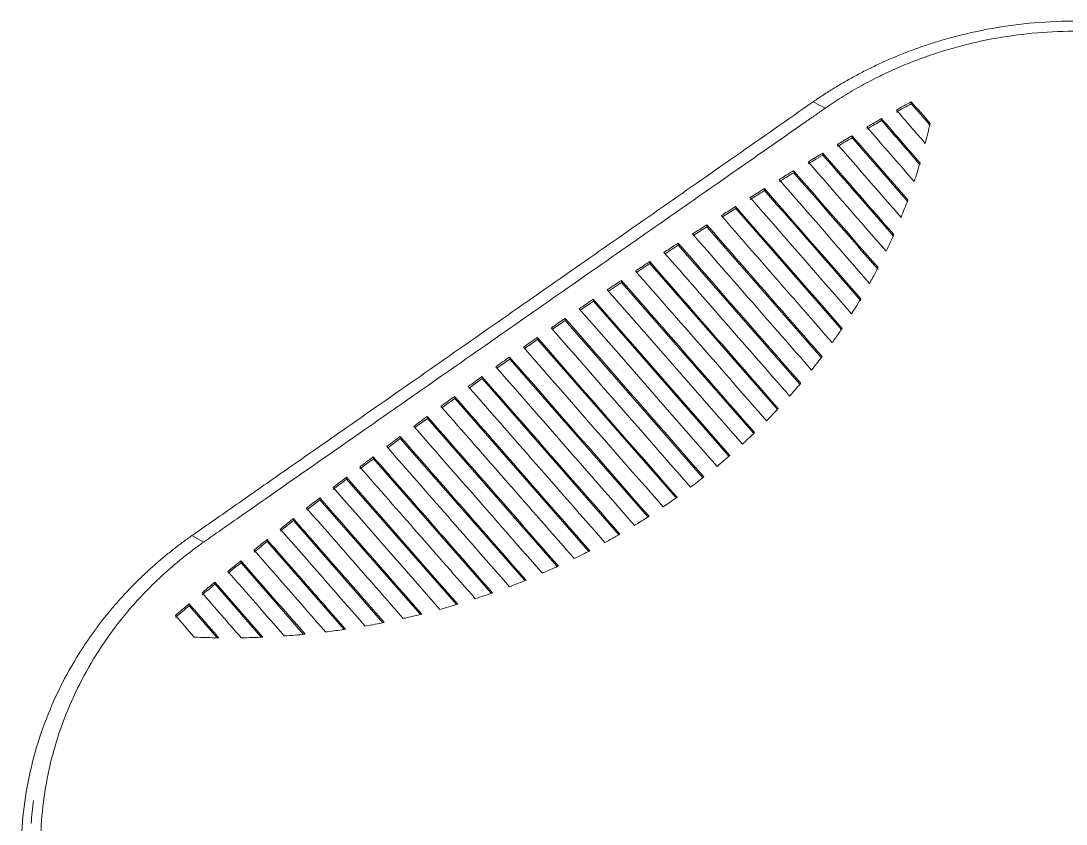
# Model space of a CAD drawing. Header units: inches. Extents: x 1848 to 4019, y 409 to 905.
# Drawn here: x 2411.6 to 2471.2, y 585.2 to 631 of the extents above; entities that cross this region are included whole.
import ezdxf

# ---------------------------------------------------------------- set-up
doc = ezdxf.new("R2010")
doc.units = ezdxf.units.IN

msp = doc.modelspace()

# ---------------------------------------------------------------- linework, layer by layer
at = {"color": 7, "linetype": 'Continuous', "lineweight": 15}
for p, q in [((2456.823, 626.433), (2457.509, 626.069)), ((2462.416, 626.328), (2462.415, 626.442)), ((2457.376, 623.394), (2457.37, 623.508)), ((2455.711, 622.389), (2455.705, 622.502)), ((2454.055, 621.373), (2454.049, 621.487)), ((2452.407, 620.347), (2452.4, 620.461)), ((2452.407, 620.347), (2451.646, 619.869)), ((2452.407, 620.347), (2458.429, 613.452)), ((2450.766, 619.311), (2450.01, 618.827)), ((2450.766, 619.311), (2450.76, 619.424)), ((2450.766, 619.311), (2457.284, 611.851)), ((2449.134, 618.264), (2448.381, 617.775)), ((2449.134, 618.264), (2449.128, 618.377)), ((2449.134, 618.264), (2456.067, 610.332)), ((2447.51, 617.206), (2446.761, 616.713)), ((2447.51, 617.206), (2447.504, 617.32)), ((2447.51, 617.206), (2454.782, 608.889)), ((2445.895, 616.139), (2445.888, 616.253)), ((2445.895, 616.139), (2445.149, 615.641)), ((2445.895, 616.139), (2453.432, 607.521)), ((2444.288, 615.061), (2443.546, 614.558)), ((2444.288, 615.061), (2444.281, 615.175)), ((2444.288, 615.061), (2452.017, 606.226)), ((2442.689, 613.974), (2441.951, 613.466)), ((2442.689, 613.974), (2442.683, 614.088)), ((2442.689, 613.974), (2450.54, 605.001)), ((2441.099, 612.876), (2441.093, 612.99)), ((2441.099, 612.876), (2449.002, 603.847)), ((2439.518, 611.768), (2438.788, 611.251)), ((2439.518, 611.768), (2439.511, 611.882)), ((2439.518, 611.768), (2447.402, 602.762)), ((2437.945, 610.65), (2437.22, 610.129)), ((2437.945, 610.65), (2437.939, 610.764)), ((2437.945, 610.65), (2445.741, 601.747)), ((2436.382, 609.523), (2435.66, 608.997)), ((2436.382, 609.523), (2436.375, 609.637)), ((2436.382, 609.523), (2444.018, 600.803)), ((2434.827, 608.386), (2434.82, 608.5)), ((2434.827, 608.386), (2434.11, 607.855)), ((2434.827, 608.386), (2442.233, 599.93)), ((2433.281, 607.239), (2433.275, 607.353)), ((2433.281, 607.239), (2432.569, 606.704)), ((2433.281, 607.239), (2440.383, 599.131)), ((2431.745, 606.082), (2431.738, 606.196)), ((2431.745, 606.082), (2438.467, 598.408)), ((2430.217, 604.915), (2430.21, 605.03)), ((2430.217, 604.915), (2436.482, 597.764)), ((2428.699, 603.74), (2428.692, 603.854)), ((2428.699, 603.74), (2434.424, 597.204)), ((2427.19, 602.554), (2427.183, 602.668)), ((2427.19, 602.554), (2432.29, 596.729)), ((2421.396, 601.697), (2422.075, 601.334)), ((2425.691, 601.359), (2425.684, 601.473)), ((2425.691, 601.359), (2430.072, 596.348)), ((2424.2, 600.154), (2427.764, 596.07)), ((2422.718, 598.935), (2425.355, 595.906)), ((2421.246, 597.701), (2422.834, 595.874))]:
    msp.add_line(p, q, dxfattribs=at)
at = {"color": 7, "linetype": 'Continuous', "lineweight": 15, "flags": 128}
for points in [[(2460.727, 625.365), (2460.726, 625.393), (2460.724, 625.421), (2460.723, 625.449), (2460.722, 625.477)], [(2459.048, 624.388), (2459.046, 624.416), (2459.045, 624.444), (2459.043, 624.472), (2459.042, 624.501)], [(2445.084, 615.715), (2447.467, 612.991), (2450.23, 609.832), (2452.784, 606.912)], [(2452.07, 606.272), (2449.439, 609.279), (2446.676, 612.438), (2444.281, 615.175)], [(2443.481, 614.633), (2445.869, 611.903), (2448.632, 608.745), (2451.341, 605.649)], [(2436.556, 597.786), (2435.368, 599.142), (2432.605, 602.296), (2430.21, 605.03)], [(2424.2, 600.154), (2424.198, 600.183), (2424.197, 600.211), (2424.195, 600.24), (2424.194, 600.268)], [(2422.718, 598.935), (2422.717, 598.963), (2422.715, 598.992), (2422.714, 599.02), (2422.712, 599.048)], [(2421.246, 597.701), (2421.245, 597.729), (2421.243, 597.757), (2421.242, 597.785), (2421.241, 597.813)]]:
    msp.add_lwpolyline(points, dxfattribs=at)
at = {"color": 7, "linetype": 'Continuous', "lineweight": 15}
for points, knots in [([(2456.823, 626.433), (2456.919, 626.499), (2457.111, 626.631), (2457.403, 626.826), (2457.698, 627.017), (2457.998, 627.205), (2458.303, 627.389), (2458.611, 627.57), (2458.923, 627.747), (2459.239, 627.92), (2459.559, 628.09), (2459.883, 628.256), (2460.211, 628.418), (2460.543, 628.576), (2460.879, 628.729), (2461.218, 628.879), (2461.561, 629.024), (2461.907, 629.165), (2462.257, 629.302), (2462.611, 629.434), (2462.968, 629.561), (2463.328, 629.684), (2463.692, 629.801), (2464.059, 629.914), (2464.429, 630.023), (2464.803, 630.126), (2465.179, 630.224), (2466.213, 630.477), (2467.933, 630.802), (2470.364, 631.038), (2472.823, 631.053), (2475.303, 630.842), (2477.758, 630.404), (2480.142, 629.746), (2482.397, 628.897), (2484.063, 628.092), (2485.205, 627.453), (2485.882, 627.046), (2486.537, 626.625), (2487.17, 626.19), (2487.78, 625.743), (2488.369, 625.285), (2488.935, 624.816), (2489.479, 624.338), (2490.001, 623.852), (2490.501, 623.359), (2490.979, 622.859), (2491.436, 622.354), (2491.726, 622.01), (2491.87, 621.84)], [0, 0, 0, 0, 0.009201, 0.018436, 0.027703, 0.037004, 0.046339, 0.055706, 0.065107, 0.074541, 0.084009, 0.093509, 0.103043, 0.112611, 0.122211, 0.131845, 0.141512, 0.151213, 0.160946, 0.170713, 0.180514, 0.190347, 0.200214, 0.210114, 0.220047, 0.230014, 0.240014, 0.250047, 0.312064, 0.374357, 0.436928, 0.499776, 0.564229, 0.627317, 0.689038, 0.749392, 0.770111, 0.790589, 0.810828, 0.830826, 0.850584, 0.870101, 0.889379, 0.908416, 0.927213, 0.94577, 0.964087, 0.982164, 1, 1, 1, 1]), ([(2491.06, 621.675), (2490.994, 621.754), (2490.86, 621.913), (2490.654, 622.15), (2490.441, 622.388), (2490.222, 622.627), (2489.997, 622.866), (2489.764, 623.105), (2489.335, 623.534), (2488.699, 624.131), (2487.837, 624.865), (2486.932, 625.565), (2485.678, 626.444), (2484.021, 627.437), (2481.929, 628.442), (2479.741, 629.256), (2477.481, 629.87), (2475.172, 630.278), (2472.83, 630.477), (2470.481, 630.464), (2468.151, 630.24), (2465.857, 629.808), (2463.981, 629.272), (2462.529, 628.745), (2461.476, 628.306), (2460.452, 627.824), (2459.604, 627.375), (2458.929, 626.985), (2458.435, 626.683), (2457.962, 626.379), (2457.658, 626.171), (2457.509, 626.069)], [0, 0, 0, 0, 0.0086151, 0.0173531, 0.0262128, 0.0351933, 0.0442937, 0.0535133, 0.0628513, 0.0945691, 0.1256115, 0.1560772, 0.1884045, 0.2506426, 0.3128975, 0.3756695, 0.4380757, 0.5002403, 0.5627627, 0.6254506, 0.6876495, 0.7499459, 0.812746, 0.8449175, 0.8751225, 0.9055096, 0.9373384, 0.9536752, 0.9695687, 0.9850126, 1, 1, 1, 1]), ([(2421.396, 601.697), (2421.501, 601.771), (2421.712, 601.918), (2422.134, 602.213), (2422.872, 602.728), (2424.348, 603.759), (2426.879, 605.526), (2431.94, 609.059), (2439.11, 614.066), (2447.967, 620.249), (2453.871, 624.372), (2456.823, 626.433)], [0, 0, 0, 0, 0.008929, 0.017857, 0.035714, 0.071429, 0.142857, 0.25, 0.5, 0.75, 1, 1, 1, 1]), ([(2457.509, 626.069), (2457.416, 626.004), (2457.231, 625.875), (2456.861, 625.617), (2456.215, 625.167), (2454.924, 624.265), (2452.34, 622.462), (2447.173, 618.856), (2439.791, 613.704), (2432.199, 608.404), (2426.926, 604.723), (2424.29, 602.883), (2423.183, 602.109), (2422.618, 601.715), (2422.301, 601.493), (2422.143, 601.381), (2422.075, 601.334)], [0, 0, 0, 0, 0.0078421, 0.0156594, 0.031283, 0.0625301, 0.1250243, 0.2500127, 0.4999892, 0.7499659, 0.8928101, 0.9463767, 0.9731601, 0.9865546, 0.9942373, 1, 1, 1, 1]), ([(2462.416, 626.328), (2462.275, 626.248), (2461.993, 626.089), (2461.712, 625.929), (2461.573, 625.849)], [0, 0, 0, 0, 0.502259, 1, 1, 1, 1]), ([(2463.487, 625.092), (2463.31, 625.297), (2462.953, 625.709), (2462.596, 626.121), (2462.416, 626.328)], [0, 0, 0, 0, 0.496666, 1, 1, 1, 1]), ([(2460.722, 625.477), (2460.581, 625.397), (2460.442, 625.316), (2460.188, 625.169), (2460.074, 625.103), (2459.935, 625.022), (2459.909, 625.007), (2459.884, 624.993)], [0.03739528, 0.03739528, 0.03739528, 0.03739528, 0.046875, 0.046875, 0.0546875, 0.0546875, 0.05643581, 0.05643581, 0.05643581, 0.05643581]), ([(2460.727, 625.365), (2460.587, 625.284), (2460.307, 625.123), (2460.028, 624.961), (2459.889, 624.88)], [0, 0, 0, 0, 0.50204, 1, 1, 1, 1]), ([(2459.042, 624.501), (2459.001, 624.477), (2458.961, 624.453), (2458.804, 624.361), (2458.689, 624.293), (2458.516, 624.191), (2458.459, 624.157), (2458.373, 624.106), (2458.345, 624.089), (2458.287, 624.055), (2458.259, 624.038), (2458.223, 624.017), (2458.215, 624.012), (2458.207, 624.007)], [0.07538121, 0.07538121, 0.07538121, 0.07538121, 0.078125, 0.078125, 0.0859375, 0.0859375, 0.08984375, 0.08984375, 0.09179688, 0.09179688, 0.09375, 0.09375, 0.09426621, 0.09426621, 0.09426621, 0.09426621]), ([(2459.048, 624.388), (2458.777, 624.228), (2458.499, 624.064), (2458.221, 623.899), (2458.213, 623.894)], [0, 0, 0, 0, 0.973058, 1, 1, 1, 1]), ([(2457.37, 623.508), (2457.336, 623.488), (2457.301, 623.466), (2457.204, 623.409), (2457.141, 623.37), (2457.037, 623.308), (2457.001, 623.286), (2456.945, 623.252), (2456.925, 623.241), (2456.896, 623.223), (2456.886, 623.217), (2456.871, 623.208), (2456.866, 623.205), (2456.859, 623.201), (2456.856, 623.199), (2456.852, 623.197), (2456.851, 623.196), (2456.849, 623.195), (2456.847, 623.194), (2456.743, 623.131), (2456.641, 623.069), (2456.539, 623.008)], [0.11456993, 0.11456993, 0.11456993, 0.11456993, 0.1171875, 0.1171875, 0.12109375, 0.12109375, 0.12304688, 0.12304688, 0.12402344, 0.12402344, 0.12451172, 0.12451172, 0.12475586, 0.12475586, 0.12487793, 0.12487793, 0.12493896, 0.12493896, 0.125, 0.125, 0.13170787, 0.13170787, 0.13170787, 0.13170787]), ([(2457.376, 623.394), (2457.201, 623.289), (2456.924, 623.123), (2456.647, 622.956), (2456.545, 622.894)], [0, 0, 0, 0, 0.630019, 1, 1, 1, 1]), ([(2462.584, 621.888), (2462.64, 622.059), (2462.696, 622.231), (2462.806, 622.586), (2462.861, 622.769), (2462.915, 622.953)], [0.92548252, 0.92548252, 0.92548252, 0.92548252, 0.9375, 0.9375, 0.95009072, 0.95009072, 0.95009072, 0.95009072]), ([(2455.711, 622.389), (2455.573, 622.305), (2455.297, 622.136), (2455.021, 621.968), (2454.884, 621.883)], [0, 0, 0, 0, 0.501341, 1, 1, 1, 1]), ([(2460.523, 616.984), (2459.72, 617.905), (2458.917, 618.824), (2457.311, 620.664), (2456.508, 621.583), (2455.705, 622.502)], [0, 0, 0, 0, 0.5, 0.5, 1, 1, 1, 1]), ([(2455.711, 622.389), (2456.514, 621.47), (2457.317, 620.551), (2458.922, 618.712), (2459.725, 617.792), (2460.528, 616.872)], [0, 0, 0, 0, 0.5, 0.5, 1, 1, 1, 1]), ([(2454.049, 621.487), (2454.044, 621.483), (2454.038, 621.48), (2453.761, 621.309), (2453.492, 621.142), (2453.225, 620.976)], [0.18713565, 0.18713565, 0.18713565, 0.18713565, 0.1875, 0.1875, 0.20602893, 0.20602893, 0.20602893, 0.20602893]), ([(2454.055, 621.373), (2453.917, 621.288), (2453.642, 621.118), (2453.368, 620.947), (2453.231, 620.862)], [0, 0, 0, 0, 0.501805, 1, 1, 1, 1]), ([(2452.4, 620.461), (2452.272, 620.38), (2452.143, 620.299), (2451.906, 620.15), (2451.797, 620.082), (2451.653, 619.99), (2451.616, 619.967), (2451.58, 619.944)], [0.22527153, 0.22527153, 0.22527153, 0.22527153, 0.234375, 0.234375, 0.2421875, 0.2421875, 0.24480451, 0.24480451, 0.24480451, 0.24480451]), ([(2460.984, 617.913), (2461.088, 618.129), (2461.189, 618.348), (2461.334, 618.667), (2461.377, 618.764), (2461.421, 618.863)], [0.82658934, 0.82658934, 0.82658934, 0.82658934, 0.84375, 0.84375, 0.85130671, 0.85130671, 0.85130671, 0.85130671]), ([(2449.128, 618.377), (2448.961, 618.269), (2448.794, 618.162), (2448.524, 617.986), (2448.419, 617.918), (2448.315, 617.85)], [0.30097733, 0.30097733, 0.30097733, 0.30097733, 0.3125, 0.3125, 0.31975889, 0.31975889, 0.31975889, 0.31975889]), ([(2447.504, 617.32), (2447.432, 617.273), (2447.36, 617.226), (2447.09, 617.048), (2446.892, 616.918), (2446.695, 616.788)], [0.33869204, 0.33869204, 0.33869204, 0.33869204, 0.34375, 0.34375, 0.35776821, 0.35776821, 0.35776821, 0.35776821]), ([(2460.041, 616.083), (2460.058, 616.113), (2460.075, 616.144), (2460.156, 616.292), (2460.217, 616.405), (2460.302, 616.564), (2460.33, 616.615), (2460.382, 616.715), (2460.407, 616.762), (2460.462, 616.867), (2460.493, 616.926), (2460.523, 616.984)], [0.77930446, 0.77930446, 0.77930446, 0.77930446, 0.78125, 0.78125, 0.7890625, 0.7890625, 0.79296875, 0.79296875, 0.796875, 0.796875, 0.80165744, 0.80165744, 0.80165744, 0.80165744]), ([(2459.014, 614.347), (2459.089, 614.466), (2459.163, 614.586), (2459.338, 614.87), (2459.438, 615.036), (2459.537, 615.202)], [0.74230158, 0.74230158, 0.74230158, 0.74230158, 0.75, 0.75, 0.7606402, 0.7606402, 0.7606402, 0.7606402]), ([(2442.683, 614.088), (2442.447, 613.926), (2442.212, 613.765), (2441.948, 613.582), (2441.917, 613.561), (2441.887, 613.54)], [0.4520491, 0.4520491, 0.4520491, 0.4520491, 0.46875, 0.46875, 0.47092919, 0.47092919, 0.47092919, 0.47092919]), ([(2457.909, 612.701), (2458.042, 612.888), (2458.173, 613.075), (2458.358, 613.347), (2458.414, 613.43), (2458.47, 613.512)], [0.70634024, 0.70634024, 0.70634024, 0.70634024, 0.71875, 0.71875, 0.72417445, 0.72417445, 0.72417445, 0.72417445]), ([(2441.093, 612.99), (2441.061, 612.968), (2441.029, 612.945), (2440.943, 612.885), (2440.888, 612.848), (2440.78, 612.772), (2440.726, 612.735), (2440.548, 612.61), (2440.425, 612.524), (2440.301, 612.437)], [0.48988874, 0.48988874, 0.48988874, 0.48988874, 0.4921875, 0.4921875, 0.49609375, 0.49609375, 0.5, 0.5, 0.50886223, 0.50886223, 0.50886223, 0.50886223]), ([(2441.099, 612.876), (2440.959, 612.778), (2440.714, 612.608), (2440.47, 612.437), (2440.365, 612.364)], [0, 0, 0, 0, 0.573289, 1, 1, 1, 1]), ([(2456.729, 611.138), (2456.92, 611.376), (2457.106, 611.616), (2457.302, 611.874), (2457.315, 611.891), (2457.327, 611.908)], [0.67117586, 0.67117586, 0.67117586, 0.67117586, 0.6875, 0.6875, 0.68864832, 0.68864832, 0.68864832, 0.68864832]), ([(2436.375, 609.637), (2436.287, 609.573), (2436.199, 609.509), (2436.003, 609.367), (2435.896, 609.288), (2435.734, 609.17), (2435.681, 609.131), (2435.617, 609.085), (2435.607, 609.077), (2435.597, 609.07)], [0.60298969, 0.60298969, 0.60298969, 0.60298969, 0.609375, 0.609375, 0.6171875, 0.6171875, 0.62109375, 0.62109375, 0.62182703, 0.62182703, 0.62182703, 0.62182703]), ([(2454.165, 608.246), (2454.254, 608.336), (2454.342, 608.427), (2454.565, 608.658), (2454.699, 608.799), (2454.831, 608.94)], [0.60267906, 0.60267906, 0.60267906, 0.60267906, 0.609375, 0.609375, 0.61963951, 0.61963951, 0.61963951, 0.61963951]), ([(2433.275, 607.353), (2433.157, 607.265), (2433.039, 607.176), (2432.782, 606.984), (2432.644, 606.88), (2432.506, 606.776)], [0.67884447, 0.67884447, 0.67884447, 0.67884447, 0.6875, 0.6875, 0.69763368, 0.69763368, 0.69763368, 0.69763368]), ([(2431.738, 606.196), (2431.706, 606.171), (2431.673, 606.147), (2431.428, 605.961), (2431.214, 605.798), (2430.992, 605.629), (2430.983, 605.622), (2430.974, 605.615)], [0.7163817, 0.7163817, 0.7163817, 0.7163817, 0.71875, 0.71875, 0.734375, 0.734375, 0.73504453, 0.73504453, 0.73504453, 0.73504453]), ([(2451.341, 605.649), (2451.51, 605.79), (2451.677, 605.932), (2451.919, 606.14), (2451.995, 606.206), (2452.07, 606.272)], [0.53535791, 0.53535791, 0.53535791, 0.53535791, 0.546875, 0.546875, 0.55212834, 0.55212834, 0.55212834, 0.55212834]), ([(2431.745, 606.082), (2431.617, 605.985), (2431.362, 605.792), (2431.108, 605.598), (2430.981, 605.5)], [0, 0, 0, 0, 0.499715, 1, 1, 1, 1]), ([(2430.217, 604.915), (2430.091, 604.818), (2429.838, 604.623), (2429.585, 604.428), (2429.458, 604.33)], [0, 0, 0, 0, 0.498548, 1, 1, 1, 1]), ([(2428.699, 603.74), (2428.573, 603.641), (2428.322, 603.445), (2428.071, 603.248), (2427.945, 603.149)], [0, 0, 0, 0, 0.498928, 1, 1, 1, 1]), ([(2434.501, 597.222), (2433.533, 598.328), (2432.565, 599.433), (2430.629, 601.643), (2429.66, 602.748), (2428.692, 603.854)], [0, 0, 0, 0, 0.5, 0.5, 1, 1, 1, 1]), ([(2448.268, 603.335), (2448.278, 603.342), (2448.287, 603.349), (2448.544, 603.523), (2448.789, 603.695), (2449.041, 603.875), (2449.05, 603.881), (2449.059, 603.888)], [0.46814066, 0.46814066, 0.46814066, 0.46814066, 0.46875, 0.46875, 0.484375, 0.484375, 0.48496007, 0.48496007, 0.48496007, 0.48496007]), ([(2427.938, 603.263), (2428.856, 602.215), (2429.774, 601.167), (2431.611, 599.071), (2432.529, 598.023), (2433.447, 596.973)], [0, 0, 0, 0, 0.5, 0.5, 1, 1, 1, 1]), ([(2427.183, 602.668), (2426.998, 602.522), (2426.812, 602.374), (2426.561, 602.174), (2426.498, 602.124), (2426.434, 602.073)], [0.82949468, 0.82949468, 0.82949468, 0.82949468, 0.84375, 0.84375, 0.84854562, 0.84854562, 0.84854562, 0.84854562]), ([(2427.19, 602.554), (2427.066, 602.456), (2426.816, 602.258), (2426.566, 602.059), (2426.441, 601.959)], [0, 0, 0, 0, 0.49727, 1, 1, 1, 1]), ([(2432.369, 596.745), (2431.505, 597.735), (2430.641, 598.722), (2428.912, 600.695), (2428.048, 601.682), (2427.183, 602.668)], [0, 0, 0, 0, 0.5, 0.5, 1, 1, 1, 1]), ([(2446.64, 602.283), (2446.692, 602.315), (2446.745, 602.347), (2447.02, 602.518), (2447.241, 602.658), (2447.462, 602.801)], [0.43427854, 0.43427854, 0.43427854, 0.43427854, 0.4375, 0.4375, 0.45124506, 0.45124506, 0.45124506, 0.45124506]), ([(2426.434, 602.073), (2427.241, 601.152), (2428.048, 600.232), (2429.661, 598.389), (2430.468, 597.466), (2431.275, 596.541)], [0, 0, 0, 0, 0.5, 0.5, 1, 1, 1, 1]), ([(2416.858, 569.459), (2416.785, 569.548), (2416.639, 569.726), (2416.424, 569.998), (2416.212, 570.272), (2416.005, 570.551), (2415.8, 570.834), (2415.6, 571.12), (2415.403, 571.41), (2415.211, 571.703), (2415.022, 572), (2414.838, 572.301), (2414.658, 572.605), (2414.482, 572.912), (2414.31, 573.223), (2414.144, 573.538), (2413.981, 573.855), (2413.824, 574.176), (2413.671, 574.501), (2413.523, 574.828), (2413.38, 575.158), (2413.242, 575.492), (2413.109, 575.829), (2412.982, 576.168), (2412.86, 576.51), (2412.743, 576.856), (2412.631, 577.204), (2412.343, 578.159), (2411.967, 579.748), (2411.68, 581.991), (2411.632, 584.257), (2411.828, 586.54), (2412.273, 588.796), (2412.956, 590.985), (2413.85, 593.053), (2414.702, 594.577), (2415.382, 595.622), (2415.815, 596.241), (2416.264, 596.839), (2416.729, 597.417), (2417.207, 597.975), (2417.697, 598.512), (2418.199, 599.028), (2418.711, 599.523), (2419.233, 599.998), (2419.763, 600.453), (2420.3, 600.888), (2420.842, 601.303), (2421.212, 601.566), (2421.396, 601.697)], [0, 0, 0, 0, 0.009201, 0.018436, 0.027703, 0.037004, 0.046339, 0.055706, 0.065107, 0.074541, 0.084009, 0.093509, 0.103043, 0.112611, 0.122211, 0.131845, 0.141512, 0.151213, 0.160946, 0.170713, 0.180514, 0.190347, 0.200214, 0.210114, 0.220047, 0.230014, 0.240014, 0.250047, 0.312064, 0.374357, 0.436928, 0.499776, 0.564229, 0.627317, 0.689038, 0.749392, 0.770111, 0.790589, 0.810828, 0.830826, 0.850584, 0.870101, 0.889379, 0.908416, 0.927213, 0.94577, 0.964087, 0.982164, 1, 1, 1, 1]), ([(2422.075, 601.334), (2421.99, 601.273), (2421.819, 601.152), (2421.564, 600.965), (2421.308, 600.772), (2421.051, 600.573), (2420.795, 600.368), (2420.538, 600.156), (2420.077, 599.766), (2419.437, 599.187), (2418.65, 598.401), (2417.901, 597.576), (2416.963, 596.431), (2415.904, 594.917), (2414.84, 593.001), (2413.984, 590.995), (2413.346, 588.919), (2412.933, 586.797), (2412.747, 584.642), (2412.792, 582.477), (2413.065, 580.327), (2413.564, 578.208), (2414.171, 576.473), (2414.762, 575.129), (2415.252, 574.154), (2415.79, 573.204), (2416.289, 572.418), (2416.721, 571.791), (2417.056, 571.332), (2417.392, 570.893), (2417.622, 570.611), (2417.735, 570.472)], [0, 0, 0, 0, 0.008615, 0.017353, 0.026213, 0.035193, 0.044294, 0.053513, 0.062851, 0.094569, 0.125611, 0.156077, 0.188405, 0.250643, 0.312897, 0.375669, 0.438076, 0.50024, 0.562763, 0.625451, 0.68765, 0.749946, 0.812746, 0.844917, 0.875123, 0.90551, 0.937338, 0.953675, 0.969569, 0.985013, 1, 1, 1, 1]), ([(2425.684, 601.473), (2425.58, 601.39), (2425.476, 601.307), (2425.267, 601.138), (2425.161, 601.053), (2425.028, 600.946), (2425.001, 600.924), (2424.963, 600.893), (2424.951, 600.884), (2424.94, 600.874)], [0.86729752, 0.86729752, 0.86729752, 0.86729752, 0.875, 0.875, 0.8828125, 0.8828125, 0.88476562, 0.88476562, 0.88562971, 0.88562971, 0.88562971, 0.88562971]), ([(2425.691, 601.359), (2425.567, 601.26), (2425.319, 601.06), (2425.071, 600.86), (2424.946, 600.76)], [0, 0, 0, 0, 0.497977, 1, 1, 1, 1]), ([(2430.155, 596.36), (2429.41, 597.215), (2428.664, 598.069), (2427.174, 599.773), (2426.429, 600.623), (2425.684, 601.473)], [0, 0, 0, 0, 0.5, 0.5, 1, 1, 1, 1]), ([(2444.951, 601.301), (2445.052, 601.357), (2445.153, 601.413), (2445.438, 601.573), (2445.621, 601.677), (2445.803, 601.783)], [0.40017972, 0.40017972, 0.40017972, 0.40017972, 0.40625, 0.40625, 0.41726201, 0.41726201, 0.41726201, 0.41726201]), ([(2443.199, 600.39), (2443.359, 600.468), (2443.519, 600.548), (2443.813, 600.697), (2443.948, 600.766), (2444.082, 600.836)], [0.36564461, 0.36564461, 0.36564461, 0.36564461, 0.375, 0.375, 0.38296304, 0.38296304, 0.38296304, 0.38296304]), ([(2424.194, 600.268), (2424.176, 600.254), (2424.159, 600.24), (2423.914, 600.04), (2423.685, 599.852), (2423.454, 599.662)], [0.90491209, 0.90491209, 0.90491209, 0.90491209, 0.90625, 0.90625, 0.92370315, 0.92370315, 0.92370315, 0.92370315]), ([(2424.2, 600.154), (2424.077, 600.054), (2423.831, 599.853), (2423.584, 599.65), (2423.461, 599.549)], [0, 0, 0, 0, 0.497309, 1, 1, 1, 1]), ([(2441.384, 599.551), (2441.612, 599.65), (2441.84, 599.751), (2442.144, 599.889), (2442.222, 599.925), (2442.299, 599.961)], [0.33065316, 0.33065316, 0.33065316, 0.33065316, 0.34375, 0.34375, 0.34822552, 0.34822552, 0.34822552, 0.34822552]), ([(2422.712, 599.048), (2422.697, 599.035), (2422.681, 599.022), (2422.642, 598.99), (2422.617, 598.969), (2422.493, 598.865), (2422.393, 598.782), (2422.188, 598.611), (2422.084, 598.523), (2421.978, 598.435)], [0.94220645, 0.94220645, 0.94220645, 0.94220645, 0.94335938, 0.94335938, 0.9453125, 0.9453125, 0.953125, 0.953125, 0.96128836, 0.96128836, 0.96128836, 0.96128836]), ([(2439.504, 598.786), (2439.538, 598.799), (2439.572, 598.812), (2439.883, 598.931), (2440.158, 599.04), (2440.439, 599.154), (2440.445, 599.156), (2440.452, 599.159)], [0.29495613, 0.29495613, 0.29495613, 0.29495613, 0.296875, 0.296875, 0.3125, 0.3125, 0.31287336, 0.31287336, 0.31287336, 0.31287336]), ([(2422.718, 598.935), (2422.708, 598.927), (2422.463, 598.723), (2422.218, 598.518), (2421.984, 598.322)], [0, 0, 0, 0, 0.041498, 1, 1, 1, 1]), ([(2421.246, 597.701), (2421.116, 597.591), (2420.856, 597.371), (2420.596, 597.149), (2420.466, 597.038)], [0, 0, 0, 0, 0.497423, 1, 1, 1, 1]), ([(2433.447, 596.973), (2433.52, 596.989), (2433.593, 597.006), (2433.947, 597.087), (2434.226, 597.154), (2434.501, 597.222)], [0.18365929, 0.18365929, 0.18365929, 0.18365929, 0.1875, 0.1875, 0.20242067, 0.20242067, 0.20242067, 0.20242067]), ([(2431.275, 596.541), (2431.468, 596.574), (2431.66, 596.609), (2432.025, 596.677), (2432.198, 596.711), (2432.369, 596.745)], [0.14665194, 0.14665194, 0.14665194, 0.14665194, 0.15625, 0.15625, 0.16501805, 0.16501805, 0.16501805, 0.16501805]), ([(2429.017, 596.206), (2429.332, 596.244), (2429.643, 596.286), (2430.019, 596.34), (2430.087, 596.35), (2430.155, 596.36)], [0.11013934, 0.11013934, 0.11013934, 0.11013934, 0.125, 0.125, 0.1282969, 0.1282969, 0.1282969, 0.1282969])]:
    msp.add_open_spline(points, degree=3, knots=knots, dxfattribs=at)
for points in [[(2462.415, 626.442), (2462.13, 626.281), (2461.847, 626.121), (2461.568, 625.962)], [(2463.487, 625.206), (2463.135, 625.613), (2462.778, 626.025), (2462.415, 626.442)], [(2461.568, 625.962), (2462.118, 625.329), (2462.668, 624.695), (2463.218, 624.061)], [(2462.915, 622.953), (2462.184, 623.795), (2461.453, 624.637), (2460.722, 625.477)], [(2460.727, 625.365), (2461.457, 624.526), (2462.187, 623.685), (2462.917, 622.844)], [(2463.218, 624.061), (2463.314, 624.437), (2463.404, 624.819), (2463.487, 625.206)], [(2459.884, 624.993), (2460.784, 623.959), (2461.684, 622.924), (2462.584, 621.888)], [(2458.207, 624.007), (2459.417, 622.622), (2460.626, 621.234), (2461.835, 619.844)], [(2462.222, 620.848), (2461.162, 622.067), (2460.102, 623.285), (2459.042, 624.501)], [(2459.048, 624.388), (2460.107, 623.173), (2461.166, 621.956), (2462.225, 620.737)], [(2461.421, 618.863), (2460.07, 620.414), (2458.72, 621.961), (2457.37, 623.508)], [(2457.376, 623.394), (2458.725, 621.849), (2460.075, 620.302), (2461.425, 618.751)], [(2456.539, 623.008), (2458.02, 621.311), (2459.502, 619.614), (2460.984, 617.913)], [(2455.705, 622.502), (2455.428, 622.334), (2455.152, 622.165), (2454.878, 621.997)], [(2454.878, 621.997), (2456.599, 620.027), (2458.32, 618.056), (2460.041, 616.083)], [(2459.537, 615.202), (2457.708, 617.298), (2455.878, 619.393), (2454.049, 621.487)], [(2454.055, 621.373), (2455.884, 619.28), (2457.713, 617.185), (2459.543, 615.089)], [(2458.47, 613.512), (2456.447, 615.83), (2454.424, 618.146), (2452.4, 620.461)], [(2453.225, 620.976), (2455.155, 618.767), (2457.084, 616.558), (2459.014, 614.347)], [(2461.835, 619.844), (2461.968, 620.174), (2462.097, 620.508), (2462.222, 620.848)], [(2451.58, 619.944), (2453.689, 617.531), (2455.799, 615.117), (2457.909, 612.701)], [(2450.76, 619.424), (2450.487, 619.25), (2450.215, 619.076), (2449.944, 618.902)], [(2457.327, 611.908), (2455.138, 614.415), (2452.949, 616.92), (2450.76, 619.424)], [(2449.944, 618.902), (2452.205, 616.315), (2454.467, 613.727), (2456.729, 611.138)], [(2456.113, 610.385), (2453.785, 613.05), (2451.456, 615.714), (2449.128, 618.377)], [(2448.315, 617.85), (2450.704, 615.119), (2453.092, 612.387), (2455.481, 609.654)], [(2454.831, 608.94), (2452.388, 611.734), (2449.946, 614.527), (2447.504, 617.32)], [(2445.888, 616.253), (2445.62, 616.074), (2445.352, 615.895), (2445.084, 615.715)], [(2453.482, 607.57), (2450.951, 610.464), (2448.42, 613.359), (2445.888, 616.253)], [(2446.695, 616.788), (2449.185, 613.941), (2451.675, 611.094), (2454.165, 608.246)], [(2444.281, 615.175), (2444.014, 614.995), (2443.747, 614.814), (2443.481, 614.633)], [(2450.596, 605.045), (2447.958, 608.059), (2445.32, 611.073), (2442.683, 614.088)], [(2441.887, 613.54), (2444.536, 610.512), (2447.186, 607.484), (2449.835, 604.457)], [(2449.059, 603.888), (2446.404, 606.921), (2443.748, 609.955), (2441.093, 612.99)], [(2440.301, 612.437), (2442.957, 609.403), (2445.612, 606.369), (2448.268, 603.335)], [(2439.511, 611.882), (2439.249, 611.697), (2438.986, 611.511), (2438.724, 611.325)], [(2447.462, 602.8), (2444.812, 605.827), (2442.162, 608.854), (2439.511, 611.882)], [(2438.724, 611.325), (2441.363, 608.31), (2444.001, 605.296), (2446.64, 602.283)], [(2437.939, 610.764), (2437.678, 610.577), (2437.417, 610.39), (2437.156, 610.202)], [(2445.803, 601.783), (2443.182, 604.776), (2440.56, 607.77), (2437.939, 610.764)], [(2455.481, 609.654), (2455.695, 609.895), (2455.906, 610.139), (2456.113, 610.385)], [(2437.156, 610.202), (2439.754, 607.234), (2442.352, 604.267), (2444.951, 601.301)], [(2444.082, 600.836), (2441.513, 603.769), (2438.944, 606.703), (2436.375, 609.637)], [(2434.82, 608.5), (2434.563, 608.31), (2434.305, 608.119), (2434.047, 607.928)], [(2442.299, 599.961), (2439.806, 602.806), (2437.313, 605.653), (2434.82, 608.5)], [(2435.597, 609.07), (2438.131, 606.176), (2440.665, 603.282), (2443.199, 600.39)], [(2434.047, 607.928), (2436.493, 605.135), (2438.938, 602.342), (2441.384, 599.551)], [(2440.452, 599.159), (2438.06, 601.889), (2435.667, 604.621), (2433.275, 607.353)], [(2452.784, 606.912), (2453.02, 607.128), (2453.252, 607.347), (2453.482, 607.57)], [(2432.506, 606.776), (2434.839, 604.112), (2437.171, 601.449), (2439.504, 598.786)], [(2438.538, 598.433), (2436.272, 601.02), (2434.005, 603.608), (2431.738, 606.196)], [(2430.974, 605.615), (2433.168, 603.109), (2435.363, 600.604), (2437.557, 598.1)], [(2430.21, 605.03), (2429.959, 604.836), (2429.705, 604.641), (2429.451, 604.444)], [(2449.835, 604.457), (2450.091, 604.65), (2450.344, 604.846), (2450.596, 605.045)], [(2429.451, 604.444), (2431.481, 602.127), (2433.51, 599.811), (2435.539, 597.494)], [(2428.692, 603.854), (2428.442, 603.658), (2428.19, 603.461), (2427.938, 603.263)], [(2424.94, 600.874), (2426.299, 599.323), (2427.658, 597.767), (2429.017, 596.206)], [(2427.85, 596.078), (2426.631, 597.478), (2425.412, 598.875), (2424.194, 600.268)], [(2423.454, 599.662), (2424.524, 598.437), (2425.594, 597.209), (2426.665, 595.979)], [(2425.445, 595.91), (2424.534, 596.958), (2423.623, 598.004), (2422.712, 599.048)], [(2421.978, 598.435), (2422.721, 597.583), (2423.464, 596.729), (2424.207, 595.873)], [(2437.557, 598.1), (2437.885, 598.207), (2438.212, 598.318), (2438.538, 598.433)], [(2421.241, 597.813), (2420.982, 597.594), (2420.72, 597.372), (2420.457, 597.147)], [(2422.928, 595.872), (2422.365, 596.52), (2421.803, 597.167), (2421.241, 597.813)], [(2435.539, 597.494), (2435.879, 597.587), (2436.218, 597.685), (2436.556, 597.786)], [(2420.457, 597.147), (2420.817, 596.732), (2421.175, 596.32), (2421.529, 595.912)], [(2426.665, 595.979), (2427.064, 596.007), (2427.459, 596.04), (2427.85, 596.078)], [(2421.529, 595.912), (2422, 595.891), (2422.467, 595.878), (2422.928, 595.872)], [(2424.207, 595.873), (2424.624, 595.88), (2425.037, 595.892), (2425.445, 595.91)], [(2412.232, 585.277), (2412.264, 585.72), (2412.311, 586.161), (2412.371, 586.6)], [(2412.371, 586.6), (2412.311, 586.162), (2412.264, 585.721), (2412.232, 585.277)]]:
    msp.add_open_spline(points, degree=3, dxfattribs=at)

doc.saveas('drawing.dxf')
